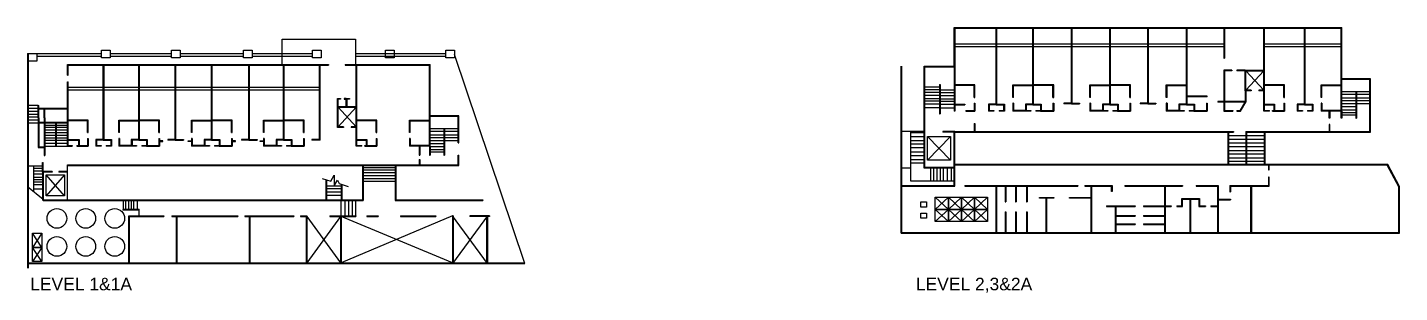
# Model space of a CAD drawing. Extents: x -3977 to 6343, y -1567 to 1206.
# Drawn here: x -1935 to 281, y 619 to 1047 of the extents above; entities that cross this region are included whole.
import ezdxf

# ---------------------------------------------------------------- set-up
doc = ezdxf.new("R2010")
doc.units = 0
doc.layers.add('MIMIC_SIZE', color=7, linetype='CONTINUOUS')
doc.styles.get("Standard").update_dxf_attribs({"font": 'arial.ttf'})

msp = doc.modelspace()

# ---------------------------------------------------------------- linework, layer by layer
at = {"layer": 'MIMIC_SIZE', "color": 1}
for p, q in [((-438.6, 984.327), (-438.6, 1047.038)), ((-438.6, 1047.038), (187.826, 1047.038)), ((-438.6, 1045.938), (186.726, 1045.938)), ((-437.5, 1047.038), (-437.5, 911.857)), ((-370.579, 921.972), (-370.579, 1047.038)), ((-369.479, 921.972), (-369.479, 1047.038)), ((-311.098, 921.972), (-311.098, 1047.038)), ((-309.998, 921.972), (-309.998, 1047.038)), ((-249.153, 923.365), (-249.153, 1047.038)), ((-248.053, 923.365), (-248.053, 1047.038)), ((-186.761, 921.972), (-186.761, 1047.038)), ((-185.661, 921.972), (-185.661, 1047.038)), ((-125.641, 923.365), (-125.641, 1047.038)), ((-124.541, 923.365), (-124.541, 1047.038)), ((-63.413, 921.972), (-63.413, 1047.038)), ((-62.313, 921.972), (-62.313, 1047.038)), ((-2.692, 1045.938), (-2.692, 997.499)), ((-1.592, 1045.938), (-1.592, 997.499)), ((61.746, 911.857), (61.746, 1047.038)), ((62.846, 912.957), (62.846, 1047.038)), ((127.45, 921.972), (127.45, 1047.038)), ((128.55, 921.972), (128.55, 1047.038)), ((186.726, 912.957), (186.726, 1045.938)), ((187.826, 911.857), (187.826, 1047.038)), ((-1523.635, 985.656), (-1523.635, 1028.142)), ((-1523.635, 1028.142), (-1405.294, 1028.142)), ((-1405.294, 1028.142), (-1405.294, 985.656)), ((-437.5, 1020.576), (-1.592, 1020.576)), ((61.746, 1020.576), (186.726, 1020.576)), ((-1935.142, 1004.829), (-1935.142, 657.893)), ((-1815.551, 1004.625), (-1935.142, 1004.625)), ((-1934.042, 1000.488), (-1935.142, 1000.488)), ((-1934.042, 1004.829), (-1934.042, 657.893)), ((-1815.551, 1000.284), (-1920.07, 1000.284)), ((-1702.298, 1004.625), (-1801.579, 1004.625)), ((-1702.298, 1000.284), (-1801.579, 1000.284)), ((-1586.343, 1004.625), (-1688.325, 1004.625)), ((-1586.343, 1000.284), (-1688.325, 1000.284)), ((-1474.899, 1004.625), (-1572.371, 1004.625)), ((-1474.899, 1000.284), (-1572.371, 1000.284)), ((-1259.534, 1004.625), (-1405.294, 1004.625)), ((-1259.534, 1000.284), (-1405.294, 1000.284)), ((-1132.024, 665.697), (-1245.561, 1003.485)), ((-437.5, 1016.246), (-1.592, 1016.246)), ((-2.692, 997.499), (-1.592, 997.499)), ((61.746, 1016.246), (186.726, 1016.246)), ((-1870.393, 987.03), (-1449.094, 987.03)), ((-1870.393, 969.826), (-1870.393, 987.03)), ((-1870.393, 985.93), (-1449.094, 985.93)), ((-1869.293, 969.826), (-1869.293, 987.03)), ((-1812.577, 864.982), (-1812.577, 987.03)), ((-1811.477, 864.982), (-1811.477, 987.03)), ((-1755.238, 864.982), (-1755.238, 987.03)), ((-1754.138, 864.982), (-1754.138, 987.03)), ((-1696.425, 864.982), (-1696.425, 987.03)), ((-1695.325, 864.982), (-1695.325, 987.03)), ((-1637.84, 864.982), (-1637.84, 987.03)), ((-1636.74, 864.982), (-1636.74, 987.03)), ((-1577.565, 864.982), (-1577.565, 987.03)), ((-1576.465, 864.982), (-1576.465, 987.03)), ((-1521.463, 864.982), (-1521.463, 987.03)), ((-1520.363, 864.982), (-1520.363, 987.03)), ((-1463.582, 864.982), (-1463.582, 987.03)), ((-1462.482, 864.982), (-1462.482, 987.03)), ((-1449.094, 987.03), (-1449.094, 985.93)), ((-1421.862, 987.03), (-1421.862, 985.93)), ((-1421.862, 987.03), (-1284.691, 987.03)), ((-1421.862, 985.93), (-1284.691, 985.93)), ((-1404.214, 854.867), (-1404.214, 987.03)), ((-1403.114, 855.967), (-1403.114, 987.03)), ((-1285.791, 855.967), (-1285.791, 987.03)), ((-1284.691, 854.867), (-1284.691, 987.03)), ((-523.976, 714.378), (-523.976, 984.327)), ((-522.876, 714.378), (-522.876, 984.327)), ((-486.844, 879.067), (-486.844, 984.327)), ((-486.844, 984.327), (-437.5, 984.327)), ((-486.844, 983.227), (-437.5, 983.227)), ((-485.744, 879.067), (-485.744, 984.327)), ((-438.6, 984.327), (-438.6, 911.857)), ((-2.692, 977.938), (-2.692, 911.857)), ((9.805, 977.938), (-2.692, 977.938)), ((9.805, 976.838), (-2.692, 976.838)), ((-1.592, 977.938), (-1.592, 911.857)), ((9.805, 977.938), (9.805, 976.838)), ((31.522, 977.938), (17.906, 977.938)), ((17.906, 977.938), (17.906, 976.838)), ((31.522, 976.838), (17.906, 976.838)), ((31.522, 944.341), (31.522, 977.938)), ((31.522, 977.938), (61.746, 977.938)), ((31.522, 976.838), (61.746, 976.838)), ((32.622, 944.341), (32.622, 977.938)), ((61.746, 976.838), (32.622, 945.441)), ((61.746, 945.441), (32.622, 976.838)), ((-1870.393, 969.826), (-1869.293, 969.826)), ((-1870.393, 854.867), (-1870.393, 959.173)), ((-1870.393, 959.173), (-1869.293, 959.173)), ((-1869.293, 854.867), (-1869.293, 959.173)), ((-462.172, 955.051), (-462.172, 907.27)), ((-462.172, 955.051), (-461.072, 955.051)), ((-461.072, 955.051), (-461.072, 907.27)), ((-405.17, 954.094), (-438.6, 954.094)), ((-405.17, 952.994), (-438.6, 952.994)), ((-406.27, 933.981), (-406.27, 954.094)), ((-405.17, 933.981), (-405.17, 954.094)), ((-343.428, 933.981), (-343.428, 954.094)), ((-343.428, 954.094), (-309.998, 954.094)), ((-343.428, 952.994), (-309.998, 952.994)), ((-342.328, 933.981), (-342.328, 954.094)), ((-277.668, 954.094), (-311.098, 954.094)), ((-277.668, 952.994), (-311.098, 952.994)), ((-278.768, 933.981), (-278.768, 954.094)), ((-277.668, 933.981), (-277.668, 954.094)), ((-219.091, 933.981), (-219.091, 954.094)), ((-219.091, 954.094), (-185.661, 954.094)), ((-219.091, 952.994), (-185.661, 952.994)), ((-217.991, 933.981), (-217.991, 954.094)), ((-153.331, 954.094), (-186.761, 954.094)), ((-153.331, 952.994), (-186.761, 952.994)), ((-154.431, 933.981), (-154.431, 954.094)), ((-153.331, 933.981), (-153.331, 954.094)), ((-95.742, 933.981), (-95.742, 954.094)), ((-95.742, 954.094), (-63.413, 954.094)), ((-95.742, 952.994), (-63.413, 952.994)), ((-94.642, 933.981), (-94.642, 954.094)), ((95.176, 954.094), (61.746, 954.094)), ((95.176, 952.994), (61.746, 952.994)), ((94.076, 933.981), (94.076, 954.094)), ((95.176, 933.981), (95.176, 954.094)), ((154.396, 933.981), (154.396, 954.094)), ((154.396, 954.094), (187.826, 954.094)), ((154.396, 952.994), (187.826, 952.994)), ((155.496, 933.981), (155.496, 954.094)), ((234.296, 963.948), (187.826, 963.948)), ((233.196, 962.848), (187.826, 962.848)), ((233.196, 877.967), (233.196, 963.948)), ((234.296, 877.967), (234.296, 963.948)), ((-1869.293, 950.431), (-1463.582, 950.431)), ((-1869.293, 946.101), (-1463.582, 946.101)), ((-1434.438, 919.118), (-1434.438, 932.232)), ((-1434.438, 932.232), (-1429.314, 932.232)), ((-1429.314, 931.132), (-1434.438, 931.132)), ((-1433.338, 919.118), (-1433.338, 932.232)), ((-1429.314, 932.232), (-1429.314, 931.132)), ((-1420.112, 932.232), (-1423.84, 932.232)), ((-1423.84, 932.232), (-1423.84, 931.132)), ((-1423.84, 931.132), (-1420.112, 931.132)), ((-1420.112, 919.118), (-1420.112, 932.232)), ((-1420.112, 932.232), (-1414.988, 932.232)), ((-1414.988, 931.132), (-1420.112, 931.132)), ((-1419.012, 919.118), (-1419.012, 932.232)), ((-1414.988, 932.232), (-1414.988, 931.132)), ((-462.172, 950.492), (-485.744, 950.492)), ((-462.172, 946.169), (-485.744, 946.169)), ((-462.172, 941.912), (-485.744, 941.912)), ((-462.172, 936.768), (-485.744, 936.768)), ((-462.172, 931.802), (-485.744, 931.802)), ((-461.072, 946.169), (-438.6, 946.169)), ((-461.072, 941.912), (-438.6, 941.912)), ((-461.072, 936.768), (-438.6, 936.768)), ((-461.072, 931.802), (-438.6, 931.802)), ((-406.27, 933.981), (-405.17, 933.981)), ((-342.328, 933.981), (-343.428, 933.981)), ((-278.768, 933.981), (-277.668, 933.981)), ((-217.991, 933.981), (-219.091, 933.981)), ((-154.431, 933.981), (-153.331, 933.981)), ((-94.642, 933.981), (-95.742, 933.981)), ((-29.983, 935.763), (-62.313, 935.763)), ((-29.983, 934.663), (-62.313, 934.663)), ((-29.983, 934.663), (-29.983, 935.763)), ((41.041, 945.441), (31.522, 945.441)), ((41.041, 944.341), (31.522, 944.341)), ((31.522, 944.341), (31.522, 926.085)), ((32.622, 944.341), (32.622, 926.085)), ((41.041, 945.441), (41.041, 944.341)), ((61.746, 945.441), (53.432, 945.441)), ((53.432, 945.441), (53.432, 944.341)), ((61.746, 944.341), (53.432, 944.341)), ((94.076, 933.981), (95.176, 933.981)), ((155.496, 933.981), (154.396, 933.981)), ((187.826, 943.528), (233.196, 943.528)), ((187.826, 939.199), (210.113, 939.199)), ((187.826, 933.215), (210.113, 933.215)), ((210.113, 943.528), (210.113, 900.597)), ((211.213, 943.528), (211.213, 900.597)), ((211.213, 939.199), (233.196, 939.199)), ((211.213, 933.215), (233.196, 933.215)), ((-1917.679, 920.736), (-1934.042, 920.736)), ((-1917.679, 916.09), (-1934.042, 916.09)), ((-1917.679, 911.062), (-1934.042, 911.062)), ((-1917.679, 900.919), (-1917.679, 920.736)), ((-1917.679, 920.736), (-1916.579, 920.736)), ((-1916.579, 900.919), (-1916.579, 920.736)), ((-1916.579, 916.496), (-1870.393, 916.496)), ((-1916.579, 915.396), (-1870.393, 915.396)), ((-1908.212, 900.919), (-1908.212, 916.496)), ((-1907.112, 900.919), (-1907.112, 916.496)), ((-1434.438, 885.521), (-1434.438, 919.118)), ((-1434.438, 919.118), (-1404.214, 919.118)), ((-1434.438, 918.018), (-1404.214, 918.018)), ((-1433.338, 885.521), (-1433.338, 919.118)), ((-1404.214, 918.018), (-1433.338, 886.621)), ((-1404.214, 886.621), (-1433.338, 918.018)), ((-462.172, 927.9), (-485.744, 927.9)), ((-462.172, 922.756), (-485.744, 922.756)), ((-462.172, 916.903), (-485.744, 916.903)), ((-461.072, 927.9), (-438.6, 927.9)), ((-461.072, 922.756), (-438.6, 922.756)), ((-461.072, 916.903), (-438.6, 916.903)), ((-438.6, 923.072), (-421.429, 923.072)), ((-438.6, 921.972), (-421.429, 921.972)), ((-437.5, 911.857), (-438.6, 911.857)), ((-421.429, 923.072), (-421.429, 921.972)), ((-419.352, 912.957), (-405.17, 912.957)), ((-419.352, 912.957), (-419.352, 911.857)), ((-419.352, 911.857), (-405.17, 911.857)), ((-406.27, 924.498), (-405.17, 924.498)), ((-406.27, 924.498), (-406.27, 911.857)), ((-406.27, 924.498), (-405.17, 924.498)), ((-405.17, 924.498), (-405.17, 911.857)), ((-369.479, 923.072), (-382.697, 923.072)), ((-382.697, 923.072), (-382.697, 911.857)), ((-369.479, 921.972), (-382.697, 921.972)), ((-374.095, 911.857), (-382.697, 911.857)), ((-381.597, 923.072), (-381.597, 911.857)), ((-381.597, 912.957), (-374.095, 912.957)), ((-374.095, 912.957), (-374.095, 911.857)), ((-370.579, 923.072), (-357.361, 923.072)), ((-370.579, 921.972), (-357.361, 921.972)), ((-365.963, 912.957), (-358.461, 912.957)), ((-365.963, 912.957), (-365.963, 911.857)), ((-357.361, 911.857), (-365.963, 911.857)), ((-358.461, 923.072), (-358.461, 911.857)), ((-357.361, 923.072), (-357.361, 911.857)), ((-343.428, 924.498), (-343.428, 911.857)), ((-342.328, 924.498), (-343.428, 924.498)), ((-322.116, 912.957), (-343.428, 912.957)), ((-322.116, 911.857), (-343.428, 911.857)), ((-342.328, 924.498), (-342.328, 911.857)), ((-309.998, 923.072), (-323.216, 923.072)), ((-323.216, 923.072), (-323.216, 911.857)), ((-309.998, 921.972), (-323.216, 921.972)), ((-322.116, 923.072), (-322.116, 911.857)), ((-322.116, 912.957), (-314.614, 912.957)), ((-314.614, 911.857), (-322.116, 911.857)), ((-314.614, 912.957), (-314.614, 911.857)), ((-311.098, 923.072), (-297.88, 923.072)), ((-311.098, 921.972), (-297.88, 921.972)), ((-306.482, 912.957), (-298.98, 912.957)), ((-306.482, 912.957), (-306.482, 911.857)), ((-298.98, 911.857), (-306.482, 911.857)), ((-298.98, 923.072), (-298.98, 911.857)), ((-298.98, 912.957), (-277.668, 912.957)), ((-298.98, 911.857), (-277.668, 911.857)), ((-297.88, 923.072), (-297.88, 911.857)), ((-278.768, 924.498), (-277.668, 924.498)), ((-278.768, 924.498), (-278.768, 911.857)), ((-278.768, 924.498), (-277.668, 924.498)), ((-277.668, 924.498), (-277.668, 911.857)), ((-248.053, 924.465), (-261.271, 924.465)), ((-261.271, 924.465), (-261.271, 923.365)), ((-248.053, 923.365), (-261.271, 923.365)), ((-249.153, 924.465), (-235.935, 924.465)), ((-249.153, 923.365), (-235.935, 923.365)), ((-235.935, 924.465), (-235.935, 923.365)), ((-219.091, 924.498), (-219.091, 911.857)), ((-217.991, 924.498), (-219.091, 924.498)), ((-197.779, 912.957), (-219.091, 912.957)), ((-197.779, 911.857), (-219.091, 911.857)), ((-217.991, 924.498), (-217.991, 911.857)), ((-185.661, 923.072), (-198.879, 923.072)), ((-198.879, 923.072), (-198.879, 911.857)), ((-185.661, 921.972), (-198.879, 921.972)), ((-197.779, 923.072), (-197.779, 911.857)), ((-197.779, 912.957), (-190.277, 912.957)), ((-190.277, 911.857), (-197.779, 911.857)), ((-190.277, 912.957), (-190.277, 911.857)), ((-186.761, 923.072), (-173.543, 923.072)), ((-186.761, 921.972), (-173.543, 921.972)), ((-182.145, 912.957), (-174.643, 912.957)), ((-182.145, 912.957), (-182.145, 911.857)), ((-174.643, 911.857), (-182.145, 911.857)), ((-174.643, 923.072), (-174.643, 911.857)), ((-174.643, 912.957), (-153.331, 912.957)), ((-174.643, 911.857), (-153.331, 911.857)), ((-173.543, 923.072), (-173.543, 911.857)), ((-154.431, 924.498), (-153.331, 924.498)), ((-154.431, 924.498), (-154.431, 911.857)), ((-154.431, 924.498), (-153.331, 924.498)), ((-153.331, 924.498), (-153.331, 911.857)), ((-124.541, 924.465), (-137.759, 924.465)), ((-137.759, 924.465), (-137.759, 923.365)), ((-124.541, 923.365), (-137.759, 923.365)), ((-125.641, 924.465), (-112.423, 924.465)), ((-125.641, 923.365), (-112.423, 923.365)), ((-112.423, 924.465), (-112.423, 923.365)), ((-95.742, 924.498), (-95.742, 911.857)), ((-94.642, 924.498), (-95.742, 924.498)), ((-74.431, 912.957), (-95.742, 912.957)), ((-74.431, 911.857), (-95.742, 911.857)), ((-94.642, 924.498), (-94.642, 911.857)), ((-62.313, 923.072), (-75.531, 923.072)), ((-75.531, 923.072), (-75.531, 911.857)), ((-62.313, 921.972), (-75.531, 921.972)), ((-74.431, 923.072), (-74.431, 911.857)), ((-74.431, 912.957), (-66.929, 912.957)), ((-66.929, 911.857), (-74.431, 911.857)), ((-66.929, 912.957), (-66.929, 911.857)), ((-63.413, 923.072), (-50.195, 923.072)), ((-63.413, 921.972), (-50.195, 921.972)), ((-58.797, 912.957), (-51.295, 912.957)), ((-58.797, 912.957), (-58.797, 911.857)), ((-51.295, 911.857), (-58.797, 911.857)), ((-51.295, 923.072), (-51.295, 911.857)), ((-51.295, 912.957), (-29.983, 912.957)), ((-51.295, 911.857), (-29.983, 911.857)), ((-50.195, 923.072), (-50.195, 911.857)), ((-31.083, 924.498), (-29.983, 924.498)), ((-31.083, 924.498), (-31.083, 911.857)), ((-31.083, 924.498), (-29.983, 924.498)), ((-29.983, 924.498), (-29.983, 911.857)), ((32.622, 927.185), (-12.303, 927.185)), ((-12.303, 927.185), (-12.303, 926.085)), ((32.622, 926.085), (-12.303, 926.085)), ((-2.692, 912.957), (11.584, 912.957)), ((-2.692, 911.857), (11.584, 911.857)), ((11.584, 912.957), (11.584, 911.857)), ((18.018, 912.957), (18.018, 911.857)), ((18.018, 912.957), (23.544, 912.957)), ((18.018, 911.857), (24.17, 911.857)), ((23.544, 912.957), (31.676, 926.647)), ((24.17, 911.857), (32.622, 926.085)), ((61.746, 923.072), (78.917, 923.072)), ((61.746, 921.972), (78.917, 921.972)), ((70.869, 911.857), (61.746, 911.857)), ((62.846, 912.957), (70.869, 912.957)), ((70.869, 911.857), (70.869, 912.957)), ((75.508, 912.957), (77.817, 912.957)), ((75.508, 911.857), (75.508, 912.957)), ((75.508, 911.857), (95.176, 911.857)), ((77.817, 923.072), (77.817, 912.957)), ((78.917, 923.072), (78.917, 911.857)), ((78.917, 912.957), (95.176, 912.957)), ((94.076, 924.498), (95.176, 924.498)), ((94.076, 924.498), (94.076, 911.857)), ((94.076, 924.498), (95.176, 924.498)), ((95.176, 924.498), (95.176, 911.857)), ((128.55, 923.072), (115.332, 923.072)), ((115.332, 923.072), (115.332, 911.857)), ((128.55, 921.972), (115.332, 921.972)), ((123.933, 911.857), (115.332, 911.857)), ((116.432, 923.072), (116.432, 911.857)), ((116.432, 912.957), (123.933, 912.957)), ((123.933, 912.957), (123.933, 911.857)), ((127.45, 923.072), (140.667, 923.072)), ((127.45, 921.972), (140.667, 921.972)), ((132.066, 912.957), (139.567, 912.957)), ((132.066, 912.957), (132.066, 911.857)), ((140.667, 911.857), (132.066, 911.857)), ((139.567, 923.072), (139.567, 911.857)), ((140.667, 923.072), (140.667, 911.857)), ((155.496, 924.498), (154.396, 924.498)), ((154.396, 924.498), (154.396, 911.857)), ((155.496, 924.498), (154.396, 924.498)), ((187.826, 912.957), (154.396, 912.957)), ((187.826, 911.857), (154.396, 911.857)), ((155.496, 924.498), (155.496, 911.857)), ((167.261, 900.597), (167.261, 911.857)), ((168.361, 911.857), (168.361, 900.597)), ((186.726, 900.597), (186.726, 911.857)), ((187.826, 929.013), (210.113, 929.013)), ((187.826, 923.919), (210.113, 923.919)), ((187.826, 919.208), (210.113, 919.208)), ((187.826, 914.115), (210.113, 914.115)), ((187.826, 911.857), (187.826, 900.597)), ((187.826, 909.658), (210.113, 909.658)), ((211.213, 929.013), (233.196, 929.013)), ((211.213, 923.919), (233.196, 923.919)), ((-1917.679, 906.416), (-1934.042, 906.416)), ((-1917.679, 902.074), (-1934.042, 902.074)), ((-1917.679, 897.047), (-1934.042, 897.047)), ((-1917.679, 892.248), (-1934.042, 892.248)), ((-1917.679, 900.919), (-1917.679, 853.102)), ((-1916.579, 900.919), (-1916.579, 854.202)), ((-1916.579, 893.8), (-1908.212, 893.8)), ((-1916.579, 892.7), (-1908.212, 892.7)), ((-1908.212, 900.919), (-1908.212, 840.218)), ((-1908.212, 893.8), (-1870.393, 893.8)), ((-1908.212, 892.7), (-1870.393, 892.7)), ((-1907.112, 900.919), (-1907.112, 840.218)), ((-1907.112, 889.019), (-1870.393, 889.019)), ((-1889.177, 854.98), (-1889.177, 892.7)), ((-1888.281, 854.98), (-1888.281, 892.7)), ((-1836.964, 897.104), (-1870.393, 897.104)), ((-1836.964, 896.004), (-1870.393, 896.004)), ((-1838.064, 876.991), (-1838.064, 897.104)), ((-1836.964, 876.991), (-1836.964, 897.104)), ((-1787.568, 876.991), (-1787.568, 897.104)), ((-1787.568, 897.104), (-1754.138, 897.104)), ((-1787.568, 896.004), (-1754.138, 896.004)), ((-1786.468, 876.991), (-1786.468, 897.104)), ((-1721.809, 897.104), (-1755.238, 897.104)), ((-1721.809, 896.004), (-1755.238, 896.004)), ((-1722.909, 876.991), (-1722.909, 897.104)), ((-1721.809, 876.991), (-1721.809, 897.104)), ((-1670.169, 876.991), (-1670.169, 897.104)), ((-1670.169, 897.104), (-1636.74, 897.104)), ((-1670.169, 896.004), (-1636.74, 896.004)), ((-1669.069, 876.991), (-1669.069, 897.104)), ((-1604.41, 897.104), (-1637.84, 897.104)), ((-1604.41, 896.004), (-1637.84, 896.004)), ((-1605.51, 876.991), (-1605.51, 897.104)), ((-1604.41, 876.991), (-1604.41, 897.104)), ((-1553.793, 876.991), (-1553.793, 897.104)), ((-1553.793, 897.104), (-1520.363, 897.104)), ((-1553.793, 896.004), (-1520.363, 896.004)), ((-1552.693, 876.991), (-1552.693, 897.104)), ((-1488.033, 897.104), (-1521.463, 897.104)), ((-1488.033, 896.004), (-1521.463, 896.004)), ((-1489.133, 876.991), (-1489.133, 897.104)), ((-1488.033, 876.991), (-1488.033, 897.104)), ((-1424.919, 886.621), (-1434.438, 886.621)), ((-1424.919, 886.621), (-1424.919, 885.521)), ((-1404.214, 886.621), (-1412.528, 886.621)), ((-1412.528, 886.621), (-1412.528, 885.521)), ((-1370.784, 897.104), (-1404.214, 897.104)), ((-1370.784, 896.004), (-1404.214, 896.004)), ((-1371.884, 876.991), (-1371.884, 897.104)), ((-1370.784, 876.991), (-1370.784, 897.104)), ((-1318.121, 876.991), (-1318.121, 897.104)), ((-1318.121, 897.104), (-1284.691, 897.104)), ((-1318.121, 896.004), (-1284.691, 896.004)), ((-1317.021, 876.991), (-1317.021, 897.104)), ((-1238.222, 904.203), (-1284.691, 904.203)), ((-1239.322, 903.103), (-1284.691, 903.103)), ((-1239.322, 860.682), (-1239.322, 904.203)), ((-1238.222, 860.682), (-1238.222, 904.203)), ((-462.172, 907.27), (-461.072, 907.27)), ((-406.27, 891.708), (-405.17, 891.708)), ((-406.27, 891.708), (-406.27, 879.067)), ((-406.27, 891.708), (-405.17, 891.708)), ((-405.17, 891.708), (-405.17, 879.067)), ((168.361, 900.597), (167.261, 900.597)), ((168.361, 890.328), (167.261, 890.328)), ((167.261, 890.328), (167.261, 879.067)), ((168.361, 879.067), (168.361, 890.328)), ((187.826, 900.597), (186.726, 900.597)), ((187.826, 905.711), (210.113, 905.711)), ((210.113, 900.597), (211.213, 900.597)), ((-1907.112, 885.723), (-1870.393, 885.723)), ((-1907.112, 881.678), (-1870.393, 881.678)), ((-1907.112, 877.304), (-1870.393, 877.304)), ((-1907.112, 873.034), (-1870.393, 873.034)), ((-1907.112, 868.689), (-1870.393, 868.689)), ((-1907.112, 864.719), (-1870.393, 864.719)), ((-1870.393, 866.082), (-1851.474, 866.082)), ((-1870.393, 864.982), (-1851.474, 864.982)), ((-1852.574, 866.082), (-1852.574, 854.867)), ((-1851.474, 866.082), (-1851.474, 854.867)), ((-1838.064, 876.991), (-1836.964, 876.991)), ((-1838.064, 867.508), (-1838.064, 854.867)), ((-1838.064, 867.508), (-1836.964, 867.508)), ((-1836.964, 867.508), (-1836.964, 854.867)), ((-1811.477, 866.082), (-1824.695, 866.082)), ((-1824.695, 866.082), (-1824.695, 854.867)), ((-1811.477, 864.982), (-1824.695, 864.982)), ((-1823.595, 866.082), (-1823.595, 854.867)), ((-1812.577, 866.082), (-1799.359, 866.082)), ((-1812.577, 864.982), (-1799.359, 864.982)), ((-1800.459, 866.082), (-1800.459, 854.867)), ((-1799.359, 866.082), (-1799.359, 854.867)), ((-1786.468, 876.991), (-1787.568, 876.991)), ((-1787.568, 867.508), (-1787.568, 854.867)), ((-1786.468, 867.508), (-1787.568, 867.508)), ((-1786.468, 867.508), (-1786.468, 854.867)), ((-1754.138, 866.082), (-1767.356, 866.082)), ((-1767.356, 866.082), (-1767.356, 854.867)), ((-1754.138, 864.982), (-1767.356, 864.982)), ((-1766.256, 866.082), (-1766.256, 854.867)), ((-1755.238, 866.082), (-1742.02, 866.082)), ((-1755.238, 864.982), (-1742.02, 864.982)), ((-1743.12, 866.082), (-1743.12, 854.867)), ((-1742.02, 866.082), (-1742.02, 854.867)), ((-1722.909, 876.991), (-1721.809, 876.991)), ((-1722.909, 867.508), (-1721.809, 867.508)), ((-1722.909, 867.508), (-1722.909, 854.867)), ((-1722.909, 867.508), (-1721.809, 867.508)), ((-1721.809, 867.508), (-1721.809, 854.867)), ((-1695.325, 866.082), (-1708.543, 866.082)), ((-1708.543, 866.082), (-1708.543, 864.982)), ((-1695.325, 864.982), (-1708.543, 864.982)), ((-1696.425, 866.082), (-1683.208, 866.082)), ((-1696.425, 864.982), (-1683.208, 864.982)), ((-1683.208, 866.082), (-1683.208, 864.982)), ((-1669.069, 876.991), (-1670.169, 876.991)), ((-1670.169, 867.508), (-1670.169, 854.867)), ((-1669.069, 867.508), (-1670.169, 867.508)), ((-1669.069, 867.508), (-1669.069, 854.867)), ((-1636.74, 866.082), (-1649.958, 866.082)), ((-1649.958, 866.082), (-1649.958, 854.867)), ((-1636.74, 864.982), (-1649.958, 864.982)), ((-1648.858, 866.082), (-1648.858, 854.867)), ((-1637.84, 866.082), (-1624.622, 866.082)), ((-1637.84, 864.982), (-1624.622, 864.982)), ((-1625.722, 866.082), (-1625.722, 854.867)), ((-1624.622, 866.082), (-1624.622, 854.867)), ((-1605.51, 876.991), (-1604.41, 876.991)), ((-1605.51, 867.508), (-1604.41, 867.508)), ((-1605.51, 867.508), (-1605.51, 854.867)), ((-1605.51, 867.508), (-1604.41, 867.508)), ((-1604.41, 867.508), (-1604.41, 854.867)), ((-1576.465, 866.082), (-1589.683, 866.082)), ((-1589.683, 866.082), (-1589.683, 864.982)), ((-1576.465, 864.982), (-1589.683, 864.982)), ((-1577.565, 866.082), (-1564.347, 866.082)), ((-1577.565, 864.982), (-1564.347, 864.982)), ((-1564.347, 866.082), (-1564.347, 864.982)), ((-1552.693, 876.991), (-1553.793, 876.991)), ((-1553.793, 867.508), (-1553.793, 854.867)), ((-1552.693, 867.508), (-1553.793, 867.508)), ((-1552.693, 867.508), (-1552.693, 854.867)), ((-1520.363, 866.082), (-1533.581, 866.082)), ((-1533.581, 866.082), (-1533.581, 854.867)), ((-1520.363, 864.982), (-1533.581, 864.982)), ((-1532.481, 866.082), (-1532.481, 854.867)), ((-1521.463, 866.082), (-1508.245, 866.082)), ((-1521.463, 864.982), (-1508.245, 864.982)), ((-1509.345, 866.082), (-1509.345, 854.867)), ((-1508.245, 866.082), (-1508.245, 854.867)), ((-1489.133, 876.991), (-1488.033, 876.991)), ((-1489.133, 867.508), (-1488.033, 867.508)), ((-1489.133, 867.508), (-1489.133, 854.867)), ((-1489.133, 867.508), (-1488.033, 867.508)), ((-1488.033, 867.508), (-1488.033, 854.867)), ((-1462.482, 866.082), (-1475.7, 866.082)), ((-1475.7, 866.082), (-1475.7, 864.982)), ((-1462.482, 864.982), (-1475.7, 864.982)), ((-1424.919, 885.521), (-1434.438, 885.521)), ((-1404.214, 885.521), (-1412.528, 885.521)), ((-1404.214, 866.082), (-1387.043, 866.082)), ((-1404.214, 864.982), (-1387.043, 864.982)), ((-1388.143, 866.082), (-1388.143, 855.967)), ((-1387.043, 866.082), (-1387.043, 854.867)), ((-1371.884, 876.991), (-1370.784, 876.991)), ((-1371.884, 867.508), (-1370.784, 867.508)), ((-1371.884, 867.508), (-1371.884, 854.867)), ((-1371.884, 867.508), (-1370.784, 867.508)), ((-1370.784, 867.508), (-1370.784, 854.867)), ((-1317.021, 876.991), (-1318.121, 876.991)), ((-1317.021, 867.508), (-1318.121, 867.508)), ((-1318.121, 867.508), (-1318.121, 854.867)), ((-1317.021, 867.508), (-1318.121, 867.508)), ((-1317.021, 867.508), (-1317.021, 854.867)), ((-1284.691, 883.783), (-1239.322, 883.783)), ((-1284.691, 879.454), (-1262.405, 879.454)), ((-1284.691, 873.469), (-1262.405, 873.469)), ((-1284.691, 869.267), (-1262.405, 869.267)), ((-1262.405, 883.783), (-1262.405, 840.851)), ((-1261.305, 883.783), (-1261.305, 840.851)), ((-1261.305, 879.454), (-1239.322, 879.454)), ((-1261.305, 873.469), (-1239.322, 873.469)), ((-1261.305, 869.267), (-1239.322, 869.267)), ((-485.744, 879.067), (-522.876, 879.067)), ((-508.201, 798.485), (-508.201, 879.067)), ((-486.844, 876.431), (-508.201, 876.431)), ((-486.844, 870.475), (-508.201, 870.475)), ((-486.844, 819.443), (-486.844, 879.067)), ((-485.744, 820.543), (-485.744, 879.067)), ((-444.063, 870.658), (-481.269, 832.374)), ((-444.063, 832.374), (-481.269, 870.658)), ((-437.5, 879.067), (-456.565, 879.067)), ((-456.565, 879.067), (-456.565, 877.967)), ((-437.5, 877.967), (-456.565, 877.967)), ((-438.6, 790.351), (-438.6, 879.067)), ((-437.5, 790.351), (-437.5, 879.067)), ((-437.5, 879.067), (12.647, 879.067)), ((-437.5, 877.967), (12.647, 877.967)), ((3.822, 877.967), (3.822, 825.412)), ((4.922, 877.967), (4.922, 825.412)), ((4.922, 872.399), (32.412, 872.399)), ((4.922, 866.431), (32.412, 866.431)), ((12.647, 879.067), (12.647, 877.967)), ((32.412, 879.067), (32.412, 825.412)), ((32.412, 879.067), (234.296, 879.067)), ((32.412, 877.967), (234.296, 877.967)), ((33.512, 879.067), (33.512, 825.412)), ((33.512, 872.399), (62.506, 872.399)), ((33.512, 866.431), (62.506, 866.431)), ((62.506, 877.967), (62.506, 825.412)), ((63.606, 877.967), (63.606, 825.412)), ((-1917.679, 853.102), (-1908.212, 853.102)), ((-1916.579, 854.202), (-1908.212, 854.202)), ((-1907.112, 859.999), (-1870.393, 859.999)), ((-1907.112, 854.98), (-1870.393, 854.98)), ((-1870.393, 855.967), (-1862.972, 855.967)), ((-1870.393, 854.867), (-1862.972, 854.867)), ((-1862.972, 855.967), (-1862.972, 854.867)), ((-1855.235, 855.967), (-1836.964, 855.967)), ((-1855.235, 855.967), (-1855.235, 854.867)), ((-1855.235, 854.867), (-1836.964, 854.867)), ((-1816.093, 854.867), (-1824.695, 854.867)), ((-1823.595, 855.967), (-1816.093, 855.967)), ((-1816.093, 855.967), (-1816.093, 854.867)), ((-1807.96, 855.967), (-1800.459, 855.967)), ((-1807.96, 855.967), (-1807.96, 854.867)), ((-1799.359, 854.867), (-1807.96, 854.867)), ((-1766.256, 855.967), (-1787.568, 855.967)), ((-1766.256, 854.867), (-1787.568, 854.867)), ((-1766.256, 855.967), (-1758.754, 855.967)), ((-1758.754, 854.867), (-1766.256, 854.867)), ((-1758.754, 855.967), (-1758.754, 854.867)), ((-1750.622, 855.967), (-1743.12, 855.967)), ((-1750.622, 855.967), (-1750.622, 854.867)), ((-1743.12, 854.867), (-1750.622, 854.867)), ((-1743.12, 855.967), (-1721.809, 855.967)), ((-1743.12, 854.867), (-1721.809, 854.867)), ((-1716.459, 863.896), (-1721.809, 863.896)), ((-1721.809, 862.796), (-1716.459, 862.796)), ((-1716.459, 862.796), (-1716.459, 863.896)), ((-1675.519, 862.796), (-1675.519, 863.896)), ((-1675.519, 863.896), (-1670.169, 863.896)), ((-1670.169, 862.796), (-1675.519, 862.796)), ((-1648.858, 855.967), (-1670.169, 855.967)), ((-1648.858, 854.867), (-1670.169, 854.867)), ((-1648.858, 855.967), (-1641.356, 855.967)), ((-1641.356, 854.867), (-1648.858, 854.867)), ((-1641.356, 855.967), (-1641.356, 854.867)), ((-1633.223, 855.967), (-1625.722, 855.967)), ((-1633.223, 855.967), (-1633.223, 854.867)), ((-1625.722, 854.867), (-1633.223, 854.867)), ((-1625.722, 855.967), (-1604.41, 855.967)), ((-1625.722, 854.867), (-1604.41, 854.867)), ((-1599.06, 863.896), (-1604.41, 863.896)), ((-1604.41, 862.796), (-1599.06, 862.796)), ((-1599.06, 862.796), (-1599.06, 863.896)), ((-1559.142, 862.796), (-1559.142, 863.896)), ((-1559.142, 863.896), (-1553.793, 863.896)), ((-1553.793, 862.796), (-1559.142, 862.796)), ((-1532.481, 855.967), (-1553.793, 855.967)), ((-1532.481, 854.867), (-1553.793, 854.867)), ((-1532.481, 855.967), (-1524.979, 855.967)), ((-1524.979, 854.867), (-1532.481, 854.867)), ((-1524.979, 855.967), (-1524.979, 854.867)), ((-1516.847, 855.967), (-1509.345, 855.967)), ((-1516.847, 855.967), (-1516.847, 854.867)), ((-1509.345, 854.867), (-1516.847, 854.867)), ((-1509.345, 855.967), (-1488.033, 855.967)), ((-1509.345, 854.867), (-1488.033, 854.867)), ((-1395.091, 854.867), (-1404.214, 854.867)), ((-1403.114, 855.967), (-1395.091, 855.967)), ((-1395.091, 854.867), (-1395.091, 855.967)), ((-1390.452, 855.967), (-1388.143, 855.967)), ((-1390.452, 854.867), (-1390.452, 855.967)), ((-1390.452, 854.867), (-1370.784, 854.867)), ((-1387.043, 855.967), (-1370.784, 855.967)), ((-1284.691, 855.967), (-1318.121, 855.967)), ((-1284.691, 854.867), (-1318.121, 854.867)), ((-1302.466, 854.867), (-1302.466, 840.851)), ((-1301.366, 854.867), (-1301.366, 840.851)), ((-1285.791, 854.867), (-1285.791, 840.851)), ((-1284.691, 864.174), (-1262.405, 864.174)), ((-1284.691, 859.462), (-1262.405, 859.462)), ((-1284.691, 854.867), (-1284.691, 840.851)), ((-1284.691, 854.369), (-1262.405, 854.369)), ((-1284.691, 849.913), (-1262.405, 849.913)), ((-1284.691, 845.965), (-1262.405, 845.965)), ((-1261.305, 864.174), (-1239.322, 864.174)), ((-1239.322, 860.682), (-1238.222, 860.682)), ((-486.844, 863.988), (-508.201, 863.988)), ((-486.844, 858.244), (-508.201, 858.244)), ((-486.844, 852.482), (-508.201, 852.482)), ((-486.844, 845.569), (-508.201, 845.569)), ((4.922, 860.662), (32.412, 860.662)), ((4.922, 854.794), (32.412, 854.794)), ((4.922, 848.13), (32.412, 848.13)), ((4.922, 842.759), (32.412, 842.759)), ((33.512, 860.662), (62.506, 860.662)), ((33.512, 854.794), (62.506, 854.794)), ((33.512, 848.13), (62.506, 848.13)), ((33.512, 842.759), (62.506, 842.759)), ((-1909.63, 823.044), (-1935.142, 823.044)), ((-1925.102, 823.044), (-1925.102, 781.98)), ((-1910.73, 813.354), (-1910.73, 828.931)), ((-1910.73, 828.931), (-1909.63, 828.931)), ((-1909.63, 813.354), (-1909.63, 828.931)), ((-1908.212, 840.218), (-1907.112, 840.218)), ((-1870.393, 767.454), (-1870.393, 825.101)), ((-1870.393, 825.101), (-1340.284, 825.101)), ((-1870.393, 824.001), (-1870.393, 825.101)), ((-1870.393, 824.001), (-1340.284, 824.001)), ((-1394.191, 825.101), (-1394.191, 767.454)), ((-1393.091, 825.101), (-1393.091, 767.454)), ((-1393.091, 820.786), (-1341.384, 820.786)), ((-1341.384, 825.101), (-1341.384, 767.454)), ((-1340.284, 825.101), (-1340.284, 767.454)), ((-1340.284, 825.101), (-1238.222, 825.101)), ((-1340.284, 824.001), (-1238.222, 824.001)), ((-1302.466, 840.851), (-1301.366, 840.851)), ((-1302.466, 833.378), (-1301.366, 833.378)), ((-1302.466, 833.378), (-1302.466, 825.101)), ((-1301.366, 833.378), (-1301.366, 825.101)), ((-1285.791, 840.851), (-1284.691, 840.851)), ((-1262.405, 840.851), (-1261.305, 840.851)), ((-1239.322, 825.101), (-1239.322, 840.841)), ((-1239.322, 840.841), (-1238.222, 840.841)), ((-1238.222, 824.001), (-1238.222, 840.841)), ((-486.844, 839.506), (-508.201, 839.506)), ((-486.844, 833.125), (-508.201, 833.125)), ((-486.844, 827.701), (-508.201, 827.701)), ((-438.6, 820.543), (-485.744, 820.543)), ((261.758, 825.412), (-437.5, 825.412)), ((261.102, 824.312), (-437.5, 824.312)), ((4.922, 836.492), (32.412, 836.492)), ((4.922, 831.022), (32.412, 831.022)), ((33.512, 836.492), (62.506, 836.492)), ((33.512, 831.022), (62.506, 831.022)), ((69.123, 824.312), (69.123, 816.888)), ((70.223, 816.888), (70.223, 824.312)), ((279.859, 789.572), (261.102, 824.312)), ((280.959, 789.85), (261.758, 825.412)), ((-1909.63, 819.128), (-1925.102, 819.128)), ((-1909.63, 814.493), (-1925.102, 814.493)), ((-1909.63, 809.858), (-1925.102, 809.858)), ((-1909.63, 804.504), (-1925.102, 804.504)), ((-1909.63, 800.668), (-1925.102, 800.668)), ((-1910.73, 813.354), (-1910.73, 767.454)), ((-1895.158, 814.454), (-1909.63, 814.454)), ((-1895.158, 813.354), (-1909.63, 813.354)), ((-1909.63, 813.354), (-1909.63, 767.454)), ((-1875.066, 808.616), (-1905.008, 774.922)), ((-1875.066, 774.922), (-1905.008, 808.616)), ((-1895.158, 814.454), (-1895.158, 813.354)), ((-1870.393, 814.454), (-1884.316, 814.454)), ((-1884.316, 814.454), (-1884.316, 813.354)), ((-1870.393, 813.354), (-1884.316, 813.354)), ((-1459.165, 802.793), (-1445.165, 798.561)), ((-1452.593, 768.554), (-1452.593, 800.806)), ((-1451.493, 768.554), (-1451.493, 800.474)), ((-1445.165, 798.561), (-1439.657, 808.456)), ((-1439.657, 808.456), (-1439.657, 791.095)), ((-1439.657, 791.095), (-1434.362, 800.286)), ((-1434.362, 800.286), (-1431.826, 794.53)), ((-1393.091, 816.823), (-1341.384, 816.823)), ((-1393.091, 812.376), (-1341.384, 812.376)), ((-1393.091, 807.543), (-1341.384, 807.543)), ((-1393.091, 802.806), (-1341.384, 802.806)), ((-1393.091, 798.699), (-1341.384, 798.699)), ((-508.201, 819.443), (-522.876, 819.443)), ((-438.6, 798.485), (-508.201, 798.485)), ((-438.6, 819.443), (-486.844, 819.443)), ((-476.457, 819.443), (-476.457, 798.485)), ((-471.899, 819.443), (-471.899, 798.485)), ((-466.327, 819.443), (-466.327, 798.485)), ((-461.262, 819.443), (-461.262, 798.485)), ((-456.366, 819.443), (-456.366, 798.485)), ((-449.613, 819.443), (-449.613, 798.485)), ((-443.366, 819.443), (-443.366, 798.485)), ((69.123, 816.888), (70.223, 816.888)), ((70.223, 805.261), (69.123, 805.261)), ((69.123, 805.261), (69.123, 791.451)), ((70.223, 790.351), (70.223, 805.261)), ((-1935.142, 790.164), (-1909.63, 769.369)), ((-1909.63, 796.832), (-1925.102, 796.832)), ((-1909.63, 792.491), (-1925.102, 792.491)), ((-1909.63, 785.424), (-1925.102, 785.424)), ((-1451.493, 790.996), (-1427.73, 790.996)), ((-1451.493, 786.776), (-1427.73, 786.776)), ((-1451.493, 781.433), (-1427.73, 781.433)), ((-1451.493, 775.726), (-1427.73, 775.726)), ((-1431.826, 794.53), (-1417.084, 790.074)), ((-1427.73, 768.554), (-1427.73, 793.292)), ((-1426.63, 768.554), (-1426.63, 792.959)), ((-522.876, 791.451), (-437.5, 791.451)), ((-522.876, 790.351), (-437.5, 790.351)), ((-421.367, 791.451), (-238.52, 791.451)), ((-421.367, 791.451), (-421.367, 790.351)), ((-421.367, 790.351), (-238.52, 790.351)), ((-371.152, 791.451), (-371.152, 714.378)), ((-370.052, 791.451), (-370.052, 714.378)), ((-355.972, 791.451), (-355.972, 764.933)), ((-354.872, 791.451), (-354.872, 764.933)), ((-339.386, 791.451), (-339.386, 764.933)), ((-338.286, 791.451), (-338.286, 764.933)), ((-321.394, 791.451), (-321.394, 764.933)), ((-320.294, 791.451), (-320.294, 764.933)), ((-238.52, 791.451), (-238.52, 790.351)), ((-227.492, 791.451), (-227.492, 790.351)), ((-227.492, 791.451), (-183.327, 791.451)), ((-227.492, 790.351), (-183.327, 790.351)), ((-217.912, 791.451), (-217.912, 715.478)), ((-216.812, 791.451), (-216.812, 715.478)), ((-184.427, 782.061), (-184.427, 791.451)), ((-183.327, 782.061), (-184.427, 782.061)), ((-183.327, 791.451), (-183.327, 782.061)), ((-162.716, 791.451), (-162.716, 790.351)), ((-162.716, 791.451), (-69.707, 791.451)), ((-162.716, 790.351), (-69.707, 790.351)), ((-98.794, 791.451), (-98.794, 715.478)), ((-97.694, 791.451), (-97.694, 715.478)), ((-69.707, 791.451), (-69.707, 790.351)), ((-47.37, 791.451), (-47.37, 790.351)), ((-47.37, 791.451), (-11.84, 791.451)), ((-47.37, 790.351), (-11.84, 790.351)), ((-12.94, 791.451), (-12.94, 715.478)), ((-11.84, 791.451), (-11.84, 715.478)), ((6.97, 791.451), (6.97, 781.36)), ((6.97, 791.451), (69.123, 791.451)), ((6.97, 790.351), (70.223, 790.351)), ((6.97, 781.36), (8.07, 781.36)), ((8.07, 791.451), (8.07, 781.36)), ((40.474, 791.451), (40.474, 715.478)), ((41.574, 791.451), (41.574, 715.478)), ((279.859, 714.378), (279.859, 789.572)), ((280.959, 714.378), (280.959, 789.85)), ((-1909.63, 768.554), (-1393.091, 768.554)), ((-1909.63, 767.454), (-1393.091, 767.454)), ((-1779.828, 752.645), (-1779.828, 767.454)), ((-1776.227, 752.645), (-1776.227, 767.454)), ((-1771.12, 752.645), (-1771.12, 767.454)), ((-1766.928, 752.645), (-1766.928, 767.454)), ((-1763.058, 752.645), (-1763.058, 767.454)), ((-1757.36, 752.645), (-1757.36, 767.454)), ((-1428.31, 742.574), (-1428.31, 767.454)), ((-1422.058, 742.574), (-1422.058, 767.454)), ((-1415.984, 742.574), (-1415.984, 767.454)), ((-1410, 742.574), (-1410, 767.454)), ((-1404.551, 742.574), (-1404.551, 767.454)), ((-1341.384, 768.554), (-1199.743, 768.554)), ((-1341.384, 767.454), (-1199.743, 767.454)), ((-1199.743, 768.554), (-1199.743, 767.454)), ((-447.73, 772.666), (-468.833, 752.956)), ((-447.73, 752.956), (-468.833, 772.666)), ((-426.627, 772.666), (-447.73, 752.956)), ((-426.627, 752.956), (-447.73, 772.666)), ((-405.523, 772.666), (-426.627, 752.956)), ((-405.523, 752.956), (-426.627, 772.666)), ((-384.42, 772.666), (-405.523, 752.956)), ((-384.42, 752.956), (-405.523, 772.666)), ((-355.972, 764.933), (-354.872, 764.933)), ((-339.386, 764.933), (-338.286, 764.933)), ((-321.394, 764.933), (-320.294, 764.933)), ((-300.6, 771.178), (-300.6, 772.278)), ((-300.6, 772.278), (-277.169, 772.278)), ((-290.229, 771.178), (-300.6, 771.178)), ((-290.229, 771.178), (-290.229, 715.478)), ((-289.129, 771.178), (-289.129, 715.478)), ((-277.169, 771.178), (-289.129, 771.178)), ((-277.169, 772.278), (-277.169, 771.178)), ((-252.019, 771.178), (-252.019, 772.278)), ((-252.019, 772.278), (-216.812, 772.278)), ((-217.912, 771.178), (-252.019, 771.178)), ((-192.095, 758.922), (-146.09, 758.922)), ((-192.095, 758.922), (-192.095, 757.822)), ((-192.095, 757.822), (-146.09, 757.822)), ((-178.206, 758.922), (-178.206, 714.378)), ((-177.106, 758.922), (-177.106, 714.378)), ((-146.09, 758.922), (-146.09, 757.822)), ((-132.332, 758.922), (-132.332, 757.822)), ((-132.332, 758.922), (-87.927, 758.922)), ((-132.332, 757.822), (-87.927, 757.822)), ((-87.927, 758.922), (-87.927, 757.822)), ((-78.911, 758.922), (-69.527, 758.922)), ((-78.911, 758.922), (-78.911, 757.822)), ((-78.911, 757.822), (-69.527, 757.822)), ((-70.627, 757.822), (-70.627, 770.661)), ((-70.627, 770.661), (-41.954, 770.661)), ((-70.627, 769.561), (-41.954, 769.561)), ((-69.527, 757.822), (-69.527, 770.661)), ((-57.967, 770.661), (-57.967, 715.478)), ((-56.867, 770.661), (-56.867, 715.478)), ((-43.054, 770.661), (-43.054, 757.822)), ((-43.054, 758.922), (-32.472, 758.922)), ((-43.054, 757.822), (-32.472, 757.822)), ((-41.954, 770.661), (-41.954, 757.822)), ((-32.472, 758.922), (-32.472, 757.822)), ((-23.655, 758.922), (-23.655, 757.822)), ((-23.655, 758.922), (-11.84, 758.922)), ((-23.655, 757.822), (-11.84, 757.822)), ((-12.94, 769.466), (8.07, 769.466)), ((-12.94, 768.366), (8.07, 768.366)), ((8.07, 769.466), (8.07, 768.366)), ((-1754.58, 752.645), (-1781.344, 752.645)), ((-1781.344, 752.645), (-1781.344, 751.545)), ((-1754.58, 751.545), (-1781.344, 751.545)), ((-1771.276, 665.697), (-1771.276, 742.574)), ((-1771.276, 742.574), (-1714.691, 742.574)), ((-1771.276, 741.474), (-1714.691, 741.474)), ((-1770.176, 665.697), (-1770.176, 742.574)), ((-1754.58, 742.574), (-1754.58, 753.224)), ((-1714.691, 742.574), (-1714.691, 741.474)), ((-1702.119, 742.574), (-1595.418, 742.574)), ((-1702.119, 742.574), (-1702.119, 741.474)), ((-1702.119, 741.474), (-1595.418, 741.474)), ((-1695.067, 742.574), (-1695.067, 665.697)), ((-1693.967, 742.574), (-1693.967, 665.697)), ((-1595.418, 742.574), (-1595.418, 741.474)), ((-1584.269, 742.574), (-1504.823, 742.574)), ((-1584.269, 742.574), (-1584.269, 741.474)), ((-1584.269, 741.474), (-1504.823, 741.474)), ((-1576.977, 742.574), (-1576.977, 665.697)), ((-1575.877, 742.574), (-1575.877, 665.697)), ((-1504.823, 742.574), (-1504.823, 741.474)), ((-1493.859, 742.574), (-1483.932, 742.574)), ((-1493.859, 742.574), (-1493.859, 741.474)), ((-1493.859, 741.474), (-1485.032, 741.474)), ((-1485.032, 742.574), (-1485.032, 665.697)), ((-1483.932, 742.574), (-1483.932, 665.697)), ((-1483.932, 741.489), (-1429.715, 666.797)), ((-1429.715, 741.474), (-1483.932, 666.797)), ((-1446.97, 742.574), (-1428.615, 742.574)), ((-1446.97, 742.574), (-1446.97, 741.474)), ((-1446.97, 741.474), (-1428.615, 741.474)), ((-1429.715, 742.574), (-1429.715, 665.697)), ((-1428.615, 742.574), (-1428.615, 665.697)), ((-1428.615, 742.574), (-1404.551, 742.574)), ((-1248.772, 742.574), (-1428.615, 666.797)), ((-1428.615, 741.474), (-1404.551, 741.474)), ((-1248.772, 666.797), (-1428.615, 741.474)), ((-1404.551, 742.574), (-1404.551, 741.474)), ((-1387.196, 742.574), (-1368.841, 742.574)), ((-1387.196, 742.574), (-1387.196, 741.474)), ((-1387.196, 741.474), (-1368.841, 741.474)), ((-1368.841, 742.574), (-1368.841, 741.474)), ((-1332.812, 742.574), (-1275.482, 742.574)), ((-1332.812, 742.574), (-1332.812, 741.474)), ((-1332.812, 741.474), (-1275.482, 741.474)), ((-1275.482, 742.574), (-1275.482, 741.474)), ((-1248.772, 742.574), (-1248.772, 665.697)), ((-1192.355, 742.574), (-1248.772, 665.697)), ((-1192.355, 665.697), (-1248.772, 742.574)), ((-1247.672, 742.574), (-1248.772, 742.574)), ((-1247.672, 742.574), (-1247.672, 665.697)), ((-1188.822, 742.574), (-1220.784, 742.574)), ((-1220.784, 742.574), (-1220.784, 741.474)), ((-1188.822, 741.474), (-1220.784, 741.474)), ((-1193.455, 742.574), (-1193.455, 665.697)), ((-1192.355, 742.574), (-1192.355, 665.697)), ((-1188.822, 742.574), (-1188.822, 741.474)), ((-447.73, 752.956), (-468.833, 733.246)), ((-447.73, 733.246), (-468.833, 752.956)), ((-426.627, 752.956), (-447.73, 733.246)), ((-426.627, 733.246), (-447.73, 752.956)), ((-405.523, 752.956), (-426.627, 733.246)), ((-405.523, 733.246), (-426.627, 752.956)), ((-384.42, 752.956), (-405.523, 733.246)), ((-384.42, 733.246), (-405.523, 752.956)), ((-355.972, 749.108), (-354.872, 749.108)), ((-355.972, 749.108), (-355.972, 714.378)), ((-354.872, 749.108), (-354.872, 714.378)), ((-339.386, 749.108), (-339.386, 714.378)), ((-339.386, 749.108), (-338.286, 749.108)), ((-338.286, 749.108), (-338.286, 714.378)), ((-321.394, 749.108), (-321.394, 714.378)), ((-321.394, 749.108), (-320.294, 749.108)), ((-320.294, 749.108), (-320.294, 714.378)), ((-178.206, 742.927), (-146.09, 742.927)), ((-178.206, 741.827), (-146.09, 741.827)), ((-146.09, 742.927), (-146.09, 741.827)), ((-132.332, 742.927), (-97.694, 742.927)), ((-132.332, 742.927), (-132.332, 741.827)), ((-132.332, 741.827), (-97.694, 741.827)), ((-1911.639, 714.443), (-1927.214, 691.541)), ((-1911.639, 691.541), (-1927.214, 714.443)), ((-523.976, 715.478), (280.959, 715.478)), ((-523.976, 714.378), (280.959, 714.378)), ((-178.206, 729.523), (-146.09, 729.523)), ((-178.206, 728.423), (-146.09, 728.423)), ((-146.09, 729.523), (-146.09, 728.423)), ((-132.332, 729.523), (-97.694, 729.523)), ((-132.332, 729.523), (-132.332, 728.423)), ((-132.332, 728.423), (-97.694, 728.423)), ((-1911.639, 691.541), (-1927.214, 668.638)), ((-1911.639, 668.638), (-1927.214, 691.541)), ((-1935.142, 666.797), (-1132.024, 666.797)), ((-1935.142, 665.697), (-1132.024, 665.697))]:
    msp.add_line(p, q, dxfattribs=at)
for points in [[(-1934.042, 1004.829), (-1920.07, 1004.829), (-1920.07, 992.619), (-1934.042, 992.619)], [(-1815.551, 1010.098), (-1801.579, 1010.098), (-1801.579, 997.888), (-1815.551, 997.888)], [(-1702.298, 1010.098), (-1688.325, 1010.098), (-1688.325, 997.888), (-1702.298, 997.888)], [(-1586.343, 1010.098), (-1572.371, 1010.098), (-1572.371, 997.888), (-1586.343, 997.888)], [(-1474.899, 1010.098), (-1460.926, 1010.098), (-1460.926, 997.888), (-1474.899, 997.888)], [(-1356.842, 1010.098), (-1342.869, 1010.098), (-1342.869, 997.888), (-1356.842, 997.888)], [(-1259.534, 1010.098), (-1245.561, 1010.098), (-1245.561, 997.888), (-1259.534, 997.888)], [(-481.269, 870.658), (-444.063, 870.658), (-444.063, 832.374), (-481.269, 832.374)], [(-1905.008, 808.616), (-1875.066, 808.616), (-1875.066, 774.922), (-1905.008, 774.922)], [(-492.457, 764.929), (-483.29, 764.929), (-483.29, 756.758), (-492.457, 756.758)], [(-468.833, 772.666), (-447.73, 772.666), (-447.73, 752.956), (-468.833, 752.956)], [(-447.73, 772.666), (-426.627, 772.666), (-426.627, 752.956), (-447.73, 752.956)], [(-426.627, 772.666), (-405.523, 772.666), (-405.523, 752.956), (-426.627, 752.956)], [(-405.523, 772.666), (-384.42, 772.666), (-384.42, 752.956), (-405.523, 752.956)], [(-492.457, 746.855), (-483.29, 746.855), (-483.29, 738.684), (-492.457, 738.684)], [(-468.833, 752.956), (-447.73, 752.956), (-447.73, 733.246), (-468.833, 733.246)], [(-447.73, 752.956), (-426.627, 752.956), (-426.627, 733.246), (-447.73, 733.246)], [(-426.627, 752.956), (-405.523, 752.956), (-405.523, 733.246), (-426.627, 733.246)], [(-405.523, 752.956), (-384.42, 752.956), (-384.42, 733.246), (-405.523, 733.246)], [(-1927.214, 714.443), (-1911.639, 714.443), (-1911.639, 691.541), (-1927.214, 691.541)], [(-1927.214, 691.541), (-1911.639, 691.541), (-1911.639, 668.638), (-1927.214, 668.638)]]:
    msp.add_lwpolyline(points, close=True, dxfattribs=at)
for centre in [(-1887.51, 738.421), (-1840.93, 738.421), (-1794.117, 738.421), (-1887.51, 693.024), (-1840.93, 693.024), (-1794.117, 693.024)]:
    msp.add_circle(centre, 15.869, dxfattribs=at)

# ---------------------------------------------------------------- texts
for s, p in [('LEVEL 2,3&2A', (-500.315, 622.267)), ('LEVEL 1&1A', (-1930.738, 622.267))]:
    msp.add_text(s, height=20.1755, dxfattribs=at).set_placement(p)

doc.saveas('drawing.dxf')
